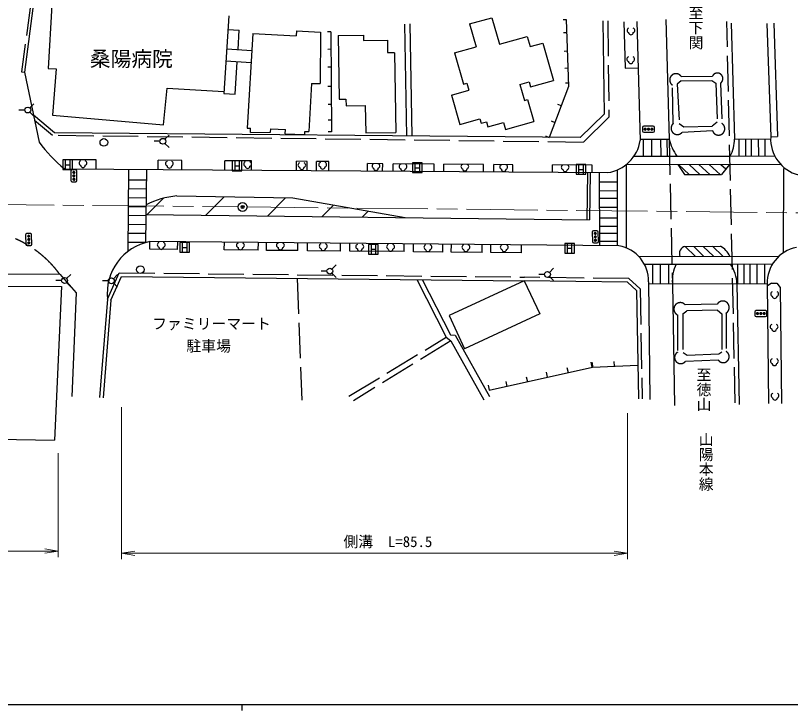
# Model space of a CAD drawing. Units: millimetres, scale not verified. Extents: x 40000 to 680000, y 20000 to 380000.
# Drawn here: x 129871 to 260480, y 204000 to 321103 of the extents above; entities that cross this region are included whole.
import ezdxf
from ezdxf.enums import TextEntityAlignment as Align

# ---------------------------------------------------------------- set-up
doc = ezdxf.new("R2010")
doc.units = ezdxf.units.MM
doc.header["$LTSCALE"] = 1000
doc.header["$PDMODE"] = 32
doc.header["$PDSIZE"] = 500
doc.linetypes.add('CHAIN', pattern=[18.5, 12, -1.5, 3.5, -1.5])
doc.linetypes.add('DASHED', pattern=[7.5, 6, -1.5])
for name, color, linetype, lineweight in [('M-BGD', 7, 'Continuous', 25), ('M-BGD-EXST', 7, 'Continuous', 25), ('M-BMK', 2, 'CHAIN', 13), ('M-BMK-SRVR', 3, 'Continuous', 25), ('M-STR-HTXT', 7, 'Continuous', 13), ('M-STR-STRC', 7, 'Continuous', 25), ('M-TTL-BAND', 7, 'Continuous', 25)]:
    doc.layers.add(name, color=color, linetype=linetype, lineweight=lineweight)
doc.layers.add('M-BMK-HTXT', color=7, linetype='Continuous')
doc.layers.add('M-OTRS', color=6, linetype='Continuous')
doc.styles.add('@ＭＳ ゴシック', font='')
doc.styles.add('ＭＳ ゴシック', font='')
doc.styles.get('@ＭＳ ゴシック').set_extended_font_data('@MS Gothic')
doc.styles.get('ＭＳ ゴシック').set_extended_font_data('MS Gothic')

# ---------------------------------------------------------------- blocks, each defined once
blk = doc.blocks.new('open_arrow')
at = {"color": 0, "linetype": 'Continuous', "lineweight": -2}
blk.add_lwpolyline([(7.5, 1.25), (0, 0), (7.5, -1.25)], dxfattribs=at)

msp = doc.modelspace()

# ---------------------------------------------------------------- hatches: boundary and pattern name
at = {"layer": 'M-BGD-EXST'}
for points in [[(236131, 301940, 1), (235831, 301940, 1)], [(236705, 301940, 1), (236406, 301940, 1)], [(237280, 301940, 1), (236980, 301940, 1)], [(139706, 294513, 1), (139702, 294813, 1)], [(139713, 293939, 1), (139709, 294239, 1)], [(139720, 293365, 1), (139716, 293664, 1)], [(132093, 283783, 1), (132084, 284082, 1)], [(132111, 283209, 1), (132102, 283508, 1)], [(227578, 284235, 1), (227571, 284535, 1)], [(227590, 283661, 1), (227584, 283961, 1)], [(132129, 282635, 1), (132120, 282934, 1)], [(227603, 283087, 1), (227596, 283387, 1)], [(255051, 270871, 1), (254752, 270871, 1)], [(255626, 270871, 1), (255326, 270871, 1)], [(256200, 270871, 1), (255900, 270871, 1)]]:
    msp.add_hatch(color=256, dxfattribs=at).paths.add_polyline_path(points)

# ---------------------------------------------------------------- linework, layer by layer
at = {"layer": 'M-BGD', "linetype": 'DASHED'}
for p, q in [((132499, 323693), (130889, 311592)), ((229673, 320223), (229881, 303951)), ((251178, 255823), (249760, 320098)), ((242071, 310806), (247326, 310890)), ((242050, 310076), (241401, 309538)), ((242050, 310076), (247208, 310143)), ((247208, 310143), (247885, 309677)), ((247885, 309677), (248119, 303107)), ((248697, 309714), (248918, 302919)), ((240716, 302907), (240565, 309379)), ((241401, 309538), (241730, 302890)), ((136117, 300880), (133069, 303424)), ((229881, 303951), (225557, 299723)), ((248119, 303107), (247305, 302432)), ((241730, 302890), (242487, 302370)), ((242225, 301448), (247321, 301719)), ((242487, 302370), (247305, 302432)), ((225557, 299723), (136117, 300880)), ((240007, 300262), (240578, 275885)), ((145375, 273298), (147365, 277756)), ((147365, 277756), (215624, 277022)), ((233221, 276762), (215624, 277022)), ((177327, 276834), (178101, 256286)), ((233221, 276762), (235144, 275058)), ((235144, 275058), (235476, 256515)), ((248141, 272467), (242727, 272352)), ((241451, 270644), (241447, 264363)), ((242358, 270828), (242354, 264363)), ((242358, 270828), (242989, 271317)), ((248205, 271428), (242989, 271317)), ((248205, 271428), (248889, 270828)), ((248889, 270828), (248885, 264460)), ((249625, 270968), (249621, 264503)), ((186071, 256946), (202456, 266911)), ((203217, 266301), (186829, 256187)), ((242399, 264347), (243039, 263871)), ((243039, 263871), (248412, 264087)), ((248412, 264087), (248885, 264460)), ((242800, 262864), (248292, 263084))]:
    msp.add_line(p, q, dxfattribs=at)
at = {"layer": 'M-BGD'}
for p, q in [((132971, 323630), (131361, 311529)), ((136005, 322856), (135362, 312169)), ((165829, 321068), (164987, 307979)), ((206403, 319678), (210156, 320735)), ((210156, 320735), (211416, 316261)), ((222160, 320436), (222659, 320453)), ((222659, 320453), (223065, 309133)), ((228854, 320212), (229056, 304464)), ((232402, 320053), (232631, 312209)), ((234563, 320116), (235148, 300058)), ((239491, 320429), (240007, 300262)), ((165680, 318760), (167586, 318638)), ((195436, 319664), (195749, 300789)), ((196340, 319679), (196653, 300781)), ((206403, 319678), (207491, 315817)), ((250469, 319802), (251057, 300286)), ((256485, 319779), (257144, 300658)), ((257658, 319819), (258316, 300698)), ((167377, 315382), (167586, 318638)), ((169883, 318098), (168933, 302126)), ((169883, 318098), (177153, 317695)), ((177203, 318540), (177153, 317695)), ((177203, 318540), (181246, 318316)), ((181246, 318316), (181207, 309644)), ((183017, 318347), (182463, 318343)), ((183017, 318347), (183128, 301486)), ((184246, 317755), (188525, 317816)), ((184246, 317755), (184400, 307001)), ((188525, 317816), (188539, 316865)), ((211416, 316261), (216129, 317589)), ((216129, 317589), (216616, 315861)), ((222239, 318236), (222738, 318254)), ((188539, 316865), (192538, 316922)), ((192538, 316922), (192567, 314854)), ((216616, 315861), (218760, 316465)), ((218760, 316465), (220537, 310159)), ((165471, 315505), (169713, 315232)), ((183036, 315405), (182482, 315401)), ((192567, 314854), (193749, 314871)), ((193750, 314812), (193942, 301398)), ((203872, 314798), (207491, 315817)), ((203872, 314798), (205349, 309556)), ((222350, 315117), (222850, 315135)), ((135362, 312169), (136736, 312116)), ((165338, 313444), (169590, 313171)), ((166893, 307856), (167245, 313322)), ((183056, 312382), (182502, 312378)), ((222453, 312244), (222953, 312262)), ((232631, 312209), (234792, 312272)), ((130889, 311592), (131361, 311529)), ((131361, 311529), (133840, 299767)), ((136736, 312116), (136083, 304331)), ((179769, 309618), (179290, 301556)), ((179769, 309618), (181207, 309644)), ((205349, 309556), (205929, 309719)), ((205929, 309719), (206271, 308504)), ((214865, 309492), (216434, 309934)), ((216434, 309934), (216677, 309071)), ((216677, 309071), (220537, 310159)), ((222542, 309764), (223042, 309782)), ((154799, 302699), (155411, 308867)), ((155411, 308867), (165009, 308317)), ((183077, 309157), (182523, 309153)), ((203353, 307682), (206271, 308504)), ((214865, 309492), (215626, 306793)), ((223065, 309133), (219798, 300569)), ((164987, 307979), (166893, 307856)), ((184400, 307001), (185568, 307017)), ((185568, 307017), (185585, 305864)), ((203353, 307682), (204751, 302722)), ((215626, 306793), (216152, 306941)), ((216152, 306941), (217202, 303216)), ((183097, 306085), (182544, 306081)), ((185585, 305864), (188823, 305911)), ((188823, 305911), (188889, 301326)), ((221221, 306151), (221838, 305915)), ((136083, 304331), (154799, 302699)), ((229056, 304464), (225023, 300521)), ((136435, 301332), (132886, 304295)), ((183114, 303483), (182561, 303479)), ((204751, 302722), (208129, 303674)), ((208129, 303674), (208333, 302947)), ((208333, 302947), (209222, 303198)), ((209222, 303198), (209464, 302338)), ((209464, 302338), (212104, 303082)), ((212104, 303082), (212444, 301875)), ((212444, 301875), (217202, 303216)), ((220145, 303331), (220762, 303095)), ((168933, 302126), (169503, 302092)), ((169483, 301408), (169503, 302092)), ((172861, 301435), (172877, 301988)), ((172877, 301988), (175347, 301916)), ((175325, 301144), (175347, 301916)), ((225023, 300521), (136435, 301332)), ((169483, 301408), (172861, 301435)), ((175325, 301144), (178623, 301049)), ((178626, 301049), (178641, 301575)), ((178641, 301575), (179290, 301556)), ((183128, 301486), (182574, 301482)), ((188889, 301326), (193942, 301398)), ((219181, 300805), (219798, 300569)), ((257144, 300658), (258316, 300698)), ((139474, 295281), (139485, 296807)), ((143480, 296778), (139485, 296807)), ((143469, 295253), (143480, 296778)), ((153909, 295178), (153920, 296703)), ((157915, 296674), (153920, 296703)), ((157904, 295149), (157915, 296674)), ((165131, 295097), (165142, 296622)), ((169647, 296590), (165142, 296622)), ((169636, 295065), (169647, 296590)), ((177240, 295010), (177251, 296535)), ((179044, 296522), (177251, 296535)), ((179033, 294997), (179044, 296522)), ((180600, 294986), (180611, 296511)), ((182667, 296496), (180611, 296511)), ((182656, 294971), (182667, 296496)), ((241332, 297405), (250326, 297424)), ((138120, 295291), (229667, 294634)), ((189168, 294924), (189176, 296141)), ((191753, 296122), (189176, 296141)), ((191744, 294906), (191753, 296122)), ((193512, 294893), (193521, 296109)), ((200428, 296060), (193521, 296109)), ((200419, 294844), (200428, 296060)), ((202046, 294832), (202055, 296048)), ((208732, 296000), (202055, 296048)), ((208723, 294784), (208732, 296000)), ((210456, 294772), (210465, 295988)), ((213679, 295965), (210465, 295988)), ((213671, 294748), (213679, 295965)), ((220358, 294700), (220367, 295917)), ((227050, 295869), (220367, 295917)), ((227042, 294652), (227050, 295869)), ((152524, 281717), (152536, 283022)), ((231572, 282276), (152536, 283022)), ((157195, 281673), (157207, 282978)), ((165058, 281599), (165071, 282904)), ((170788, 281545), (170800, 282850)), ((172175, 281532), (172188, 282836)), ((177442, 281482), (177454, 282787)), ((179069, 281467), (179081, 282771)), ((184650, 281414), (184662, 282719)), ((186217, 281399), (186230, 282704)), ((195354, 281313), (195366, 282618)), ((196918, 281298), (196930, 282603)), ((201873, 281252), (201885, 282556)), ((203320, 281238), (203333, 282542)), ((208502, 281189), (208514, 282494)), ((209971, 281175), (209984, 282480)), ((215150, 281126), (215162, 282431)), ((157195, 281673), (152524, 281717)), ((170788, 281545), (165058, 281599)), ((177442, 281482), (172175, 281532)), ((184650, 281414), (179069, 281467)), ((195354, 281313), (186217, 281399)), ((201873, 281252), (196918, 281298)), ((208502, 281189), (203320, 281238)), ((215150, 281126), (209971, 281175)), ((241224, 279208), (250378, 279228)), ((68148, 278079), (137335, 277494)), ((137335, 277494), (140080, 274394)), ((145965, 273147), (147752, 277152)), ((147752, 277152), (215617, 276422)), ((197524, 276617), (202456, 266911)), ((198418, 276607), (203163, 267270)), ((215617, 276422), (202964, 270540)), ((215617, 276422), (218211, 270842)), ((232990, 276165), (215617, 276422)), ((232990, 276165), (234549, 274784)), ((236566, 276248), (236763, 256386)), ((240578, 275885), (240922, 255384)), ((251461, 275891), (251802, 255567)), ((256567, 275835), (256765, 255730)), ((257288, 276029), (256570, 275525)), ((257288, 276029), (258186, 276000)), ((258186, 276000), (258749, 275285)), ((101119, 275578), (137597, 275448)), ((137597, 275448), (136461, 249566)), ((140080, 274394), (139378, 256889)), ((234549, 274784), (234876, 256504)), ((258749, 275285), (258941, 255752)), ((145375, 273298), (144048, 256745)), ((145965, 273147), (144646, 256698)), ((202964, 270540), (205558, 264960)), ((218211, 270842), (205558, 264960)), ((202456, 266911), (203217, 266301)), ((203163, 267270), (203984, 267214)), ((203984, 267214), (209769, 256914)), ((203217, 266301), (208796, 256367)), ((226814, 262670), (227004, 261823)), ((227063, 262614), (227099, 261844)), ((230703, 262784), (230739, 262014)), ((209716, 257949), (227099, 261844)), ((222801, 261771), (222991, 260923)), ((227099, 261844), (234774, 262203)), ((215946, 260235), (216136, 259387)), ((219299, 260986), (219489, 260139)), ((209526, 258796), (209716, 257949)), ((212492, 259461), (212682, 258613)), ((100310, 250230), (136461, 249566))]:
    msp.add_line(p, q, dxfattribs=at)
for centre in [(144759, 299710), (150925, 278290)]:
    msp.add_circle(centre, 645, dxfattribs=at)
at = {"layer": 'M-BGD', "linetype": 'DASHED'}
for centre, radius, start, end in [((241176, 310242), 1057, 32.2059, 234.72039), ((248160, 310474), 931, 305.26856, 153.49741), ((241402, 302107), 1054, 130.59187, 321.32494), ((248345, 302019), 1067, 196.34155, 57.52501), ((122487, 266623), 18402, 36.20956, 66.3426), ((249070, 271903), 1087, 300.68714, 148.73793), ((241910, 271632), 1089, 41.43459, 245.03808), ((241976, 263481), 1029, 120.94526, 323.1808), ((249143, 263619), 1005, 212.14841, 61.61803)]:
    msp.add_arc(centre, radius, start, end, dxfattribs=at)
at = {"layer": 'M-BGD'}
for centre, radius, start, end in [((263383, 300286), 6250, 176.59263, 255.48031), ((152409, 313239), 22941, 215.96199, 231.47545), ((228771, 301020), 6449, 277.9885, 351.42216), ((249551, 302951), 9916, 195.73502, 214.01269), ((245075, 300291), 5983, 331.36595, 359.95339), ((154227, 274277), 8907, 100.94583, 186.31453), ((262626, 276065), 6064, 101.04501, 182.16706), ((246889, 276382), 6331, 153.48481, 184.50119), ((244646, 275524), 6824, 3.08346, 32.87753)]:
    msp.add_arc(centre, radius, start, end, dxfattribs=at)
at = {"layer": 'M-BGD-EXST'}
for p, q in [((132284, 305522), (132982, 306219)), ((131442, 305173), (130456, 305173)), ((132284, 304824), (132982, 304127)), ((235557, 302239), (235557, 301640)), ((237355, 302439), (235757, 302439)), ((237554, 301640), (237554, 302239)), ((155060, 300258), (155757, 300955)), ((235757, 301440), (237355, 301440)), ((154218, 299909), (153231, 299909)), ((155060, 299560), (155757, 298863)), ((137855, 296779), (137855, 295142)), ((139492, 296779), (137855, 296779)), ((138264, 296698), (138264, 295224)), ((139083, 295224), (139083, 296698)), ((139492, 295142), (139492, 296779)), ((166400, 296592), (166400, 294955)), ((168038, 296592), (166400, 296592)), ((166810, 296510), (166810, 295037)), ((167628, 295037), (167628, 296510)), ((168038, 294955), (168038, 296592)), ((138264, 295961), (139083, 295961)), ((166810, 295774), (167628, 295774)), ((196778, 296276), (196778, 294639)), ((198415, 296276), (196778, 296276)), ((197187, 296194), (197187, 294721)), ((197187, 295458), (198006, 295458)), ((198006, 294721), (198006, 296194)), ((198415, 294639), (198415, 296276)), ((224347, 295978), (224347, 294341)), ((225984, 295978), (224347, 295978)), ((224756, 295897), (224756, 294423)), ((225575, 294423), (225575, 295897)), ((225984, 294341), (225984, 295978)), ((137855, 295142), (139492, 295142)), ((139202, 294882), (139221, 293284)), ((139999, 295091), (139399, 295084)), ((140220, 293296), (140201, 294894)), ((166400, 294955), (168038, 294955)), ((196778, 294639), (198415, 294639)), ((224347, 294341), (225984, 294341)), ((224756, 295160), (225575, 295160)), ((139423, 293086), (140023, 293094)), ((227864, 284816), (227265, 284803)), ((131583, 284142), (131632, 282544)), ((132375, 284366), (131776, 284347)), ((132631, 282575), (132581, 284173)), ((227070, 284599), (227105, 283001)), ((228104, 283023), (228069, 284621)), ((131838, 282351), (132437, 282369)), ((157572, 282853), (157572, 281216)), ((159209, 282853), (157572, 282853)), ((157981, 282771), (157981, 281298)), ((158800, 281298), (158800, 282771)), ((159209, 281216), (159209, 282853)), ((189381, 282537), (189381, 280900)), ((191018, 282537), (189381, 282537)), ((189791, 282455), (189791, 280982)), ((190609, 280982), (190609, 282455)), ((191018, 280900), (191018, 282537)), ((222426, 282693), (222426, 281056)), ((224063, 282693), (222426, 282693)), ((222835, 282611), (222835, 281137)), ((223654, 281137), (223654, 282611)), ((224063, 281056), (224063, 282693)), ((227309, 282806), (227908, 282819)), ((157572, 281216), (159209, 281216)), ((157981, 282035), (158800, 282035)), ((189381, 280900), (191018, 280900)), ((189791, 281718), (190609, 281718)), ((222426, 281056), (224063, 281056)), ((222835, 281874), (223654, 281874)), ((183195, 278379), (183893, 279076)), ((219869, 277824), (220567, 278521)), ((138490, 276788), (139188, 277485)), ((146373, 276751), (147071, 277448)), ((182353, 278030), (181367, 278030)), ((183195, 277681), (183893, 276984)), ((219027, 277475), (218041, 277475)), ((219869, 277126), (220567, 276429)), ((137648, 276439), (136662, 276439)), ((138490, 276090), (139188, 275393)), ((145531, 276402), (144545, 276402)), ((146373, 276053), (147071, 275356)), ((254477, 271170), (254477, 270571)), ((256275, 271370), (254677, 271370)), ((254677, 270371), (256275, 270371)), ((256475, 270571), (256475, 271170))]:
    msp.add_line(p, q, dxfattribs=at)
for points in [[(236131, 301940, 1), (235831, 301940, 1)], [(236705, 301940, 1), (236406, 301940, 1)], [(237280, 301940, 1), (236980, 301940, 1)], [(139706, 294513, 1), (139702, 294813, 1)], [(139713, 293939, 1), (139709, 294239, 1)], [(139720, 293365, 1), (139716, 293664, 1)], [(132093, 283783, 1), (132084, 284082, 1)], [(132111, 283209, 1), (132102, 283508, 1)], [(227578, 284235, 1), (227571, 284535, 1)], [(227590, 283661, 1), (227584, 283961, 1)], [(132129, 282635, 1), (132120, 282934, 1)], [(227603, 283087, 1), (227596, 283387, 1)], [(255051, 270871, 1), (254752, 270871, 1)], [(255626, 270871, 1), (255326, 270871, 1)], [(256200, 270871, 1), (255900, 270871, 1)]]:
    msp.add_lwpolyline(points, format="xyb", close=True, dxfattribs=at)
for centre, radius in [((131936, 305173), 493), ((235981, 301940), 150), ((236556, 301940), 150), ((237130, 301940), 150), ((154711, 299909), 493), ((139704, 294663), 150), ((139711, 294089), 150), ((139718, 293514), 150), ((132089, 283932), 150), ((132107, 283358), 150), ((227574, 284385), 150), ((227587, 283811), 150), ((132125, 282784), 150), ((227600, 283237), 150), ((182846, 278030), 493), ((138142, 276439), 493), ((146024, 276402), 493), ((219521, 277475), 493), ((254902, 270871), 150), ((255476, 270871), 150), ((256050, 270871), 150)]:
    msp.add_circle(centre, radius, dxfattribs=at)
for centre, radius, start, end in [((233331, 318593), 395, 109.56481, 250.43519), ((233854, 318593), 395, 289.56481, 70.43519), ((233592, 318243), 395, 183.27315, 356.72685), ((233294, 313742), 395, 109.56481, 250.43519), ((233817, 313742), 395, 289.56481, 70.43519), ((233556, 313393), 395, 183.27315, 356.72685), ((235757, 302239), 200, 90, 180), ((237355, 302239), 200, 0, 90), ((235757, 301640), 200, 180, 270), ((237355, 301640), 200, 270, 0), ((140976, 296231), 395, 109.56481, 250.43519), ((141500, 296231), 395, 289.56481, 70.43519), ((155549, 296148), 395, 109.56481, 250.43519), ((156073, 296148), 395, 289.56481, 70.43519), ((141238, 295881), 395, 183.27315, 356.72685), ((155811, 295798), 395, 183.27315, 356.72685), ((168731, 296074), 395, 109.56481, 250.43519), ((168993, 295724), 395, 183.27315, 356.72685), ((169254, 296074), 395, 289.56481, 70.43519), ((177867, 295903), 395, 109.56481, 250.43519), ((178128, 295554), 395, 183.27315, 356.72685), ((178390, 295903), 395, 289.56481, 70.43519), ((181383, 295971), 395, 109.56481, 250.43519), ((181645, 295621), 395, 183.27315, 356.72685), ((181907, 295971), 395, 289.56481, 70.43519), ((190353, 295749), 395, 109.56481, 250.43519), ((190615, 295399), 395, 183.27315, 356.72685), ((190877, 295749), 395, 289.56481, 70.43519), ((194920, 295661), 395, 109.56481, 250.43519), ((195182, 295311), 395, 183.27315, 356.72685), ((195444, 295661), 395, 289.56481, 70.43519), ((205336, 295650), 395, 109.56481, 250.43519), ((205598, 295300), 395, 183.27315, 356.72685), ((205860, 295650), 395, 289.56481, 70.43519), ((211894, 295581), 395, 109.56481, 250.43519), ((212156, 295231), 395, 183.27315, 356.72685), ((212418, 295581), 395, 289.56481, 70.43519), ((222237, 295542), 395, 109.56481, 250.43519), ((222761, 295542), 395, 289.56481, 70.43519), ((139402, 294884), 200, 90.69218, 180.69218), ((140001, 294891), 200, 0.69218, 90.69218), ((222499, 295192), 395, 183.27315, 356.72685), ((139421, 293286), 200, 180.69218, 270.69218), ((140020, 293293), 200, 270.69218, 0.69218), ((227270, 284603), 200, 91.26385, 181.26385), ((227869, 284617), 200, 1.26385, 91.26385), ((131782, 284148), 200, 91.78439, 181.78439), ((132381, 284166), 200, 1.78439, 91.78439), ((131832, 282550), 200, 181.78439, 271.78439), ((132431, 282569), 200, 271.78439, 1.78439), ((154165, 282460), 401, 109.56481, 250.43519), ((154697, 282460), 401, 289.56481, 70.43519), ((167507, 282388), 401, 109.56481, 250.43519), ((168039, 282388), 401, 289.56481, 70.43519), ((174250, 282388), 401, 109.56481, 250.43519), ((174782, 282388), 401, 289.56481, 70.43519), ((181459, 282244), 401, 109.56481, 250.43519), ((181991, 282244), 401, 289.56481, 70.43519), ((187614, 282158), 401, 109.56481, 250.43519), ((188146, 282158), 401, 289.56481, 70.43519), ((192819, 282136), 401, 109.56481, 250.43519), ((193351, 282136), 401, 289.56481, 70.43519), ((199104, 282072), 401, 109.56481, 250.43519), ((199636, 282072), 401, 289.56481, 70.43519), ((205519, 282072), 401, 109.56481, 250.43519), ((206051, 282072), 401, 289.56481, 70.43519), ((211976, 282072), 401, 109.56481, 250.43519), ((212508, 282072), 401, 289.56481, 70.43519), ((227305, 283006), 200, 181.26385, 271.26385), ((227904, 283019), 200, 271.26385, 1.26385), ((154431, 282104), 401, 183.27315, 356.72685), ((167773, 282033), 401, 183.27315, 356.72685), ((174516, 282033), 401, 183.27315, 356.72685), ((181725, 281889), 401, 183.27315, 356.72685), ((187880, 281803), 401, 183.27315, 356.72685), ((193085, 281781), 401, 183.27315, 356.72685), ((199370, 281716), 401, 183.27315, 356.72685), ((205785, 281716), 401, 183.27315, 356.72685), ((212242, 281716), 401, 183.27315, 356.72685), ((257544, 274176), 401, 109.56481, 250.43519), ((258076, 274176), 401, 289.56481, 70.43519), ((257810, 273820), 401, 183.27315, 356.72685), ((254677, 271170), 200, 90, 180), ((254677, 270571), 200, 180, 270), ((256275, 271170), 200, 0, 90), ((256275, 270571), 200, 270, 0), ((257451, 268659), 401, 109.56481, 250.43519), ((257717, 268303), 401, 183.27315, 356.72685), ((257983, 268659), 401, 289.56481, 70.43519), ((257513, 262861), 401, 109.56481, 250.43519), ((258045, 262861), 401, 289.56481, 70.43519), ((257779, 262506), 401, 183.27315, 356.72685), ((257607, 257063), 401, 109.56481, 250.43519), ((258139, 257063), 401, 289.56481, 70.43519), ((257873, 256708), 401, 183.27315, 356.72685)]:
    msp.add_arc(centre, radius, start, end, dxfattribs=at)
at = {"layer": 'M-BMK'}
for p, q in [((68864, 289836), (167387, 288852)), ((168887, 288837), (267360, 287802))]:
    msp.add_line(p, q, dxfattribs=at)
at = {"layer": 'M-BMK-SRVR'}
msp.add_circle((168137, 288845), 750, dxfattribs=at)
at = {"layer": 'M-OTRS'}
msp.add_point((168137, 288845), dxfattribs=at)
at = {"layer": 'M-STR-HTXT'}
for p, q in [((147752, 255097), (147752, 229487)), ((232990, 254111), (232990, 229487)), ((137056, 247340), (137056, 229857)), ((68148, 230857), (137056, 230857)), ((147752, 230487), (232990, 230487))]:
    msp.add_line(p, q, dxfattribs=at)
at = {"layer": 'M-STR-STRC'}
for p, q in [((235142, 300252), (240007, 300262)), ((235706, 297392), (235700, 300253)), ((237134, 297395), (237127, 300256)), ((238658, 297399), (238651, 300259)), ((239728, 297401), (239722, 300262)), ((251057, 300286), (257133, 300299)), ((251825, 297427), (251818, 300288)), ((252974, 297430), (252968, 300290)), ((253918, 297432), (253912, 300292)), ((255119, 297435), (255112, 300295)), ((256200, 297437), (256194, 300297)), ((234100, 297389), (241332, 297405)), ((250326, 297424), (257819, 297440)), ((148925, 295222), (148786, 281328)), ((151924, 295192), (151801, 282847)), ((232784, 295972), (258808, 296029)), ((232784, 295972), (232801, 281932)), ((241505, 295991), (242617, 294322)), ((241608, 295991), (243410, 294324)), ((243404, 295995), (245206, 294328)), ((245056, 295999), (246858, 294331)), ((246801, 296003), (248603, 294335)), ((248765, 296007), (249579, 295253)), ((250182, 296010), (248848, 294336)), ((259323, 295327), (259270, 281115)), ((226255, 294658), (226173, 286679)), ((226705, 294655), (226623, 286674)), ((228261, 294644), (228276, 282307)), ((231268, 295074), (231283, 282279)), ((242617, 294322), (248848, 294336)), ((151906, 293347), (148906, 293377)), ((228263, 293076), (231270, 293080)), ((151891, 291847), (148891, 291877)), ((228265, 291588), (231272, 291591)), ((151876, 290347), (148876, 290377)), ((152068, 287558), (154805, 290314)), ((157054, 290706), (176624, 290359)), ((161942, 287441), (165044, 290564)), ((172338, 287317), (175379, 290381)), ((176624, 290359), (195517, 287043)), ((228266, 290326), (231273, 290329)), ((151861, 288847), (148861, 288877)), ((181541, 287208), (183475, 289156)), ((228268, 288784), (231275, 288787)), ((151846, 287347), (148846, 287377)), ((151848, 287560), (226623, 286674)), ((188286, 287128), (189287, 288136)), ((228270, 286996), (231277, 287000)), ((151831, 285847), (148831, 285877)), ((228272, 285611), (231279, 285615)), ((151816, 284347), (148816, 284377)), ((228273, 284403), (231280, 284406)), ((151801, 282847), (148801, 282877)), ((228275, 283088), (231282, 283092)), ((242667, 282202), (248676, 282215)), ((242727, 282202), (244449, 280520)), ((244178, 282205), (245900, 280523)), ((245758, 282209), (247480, 280526)), ((247353, 282212), (249075, 280530)), ((234917, 280499), (258546, 280551)), ((235859, 279197), (241224, 279208)), ((237236, 279200), (237243, 275878)), ((238524, 279202), (238532, 275881)), ((239912, 279206), (239919, 275884)), ((250378, 279228), (257462, 279244)), ((251540, 279231), (251547, 275909)), ((252635, 279233), (252643, 275911)), ((253621, 279235), (253629, 275914)), ((254792, 279238), (254799, 275916)), ((256101, 279241), (256108, 275919)), ((236570, 275876), (256564, 275920))]:
    msp.add_line(p, q, dxfattribs=at)
for centre, radius, start, end in [((158429, 276173), 14598, 95.40319, 116.7223), ((230581, 276372), 5986, 358.81503, 80.4674), ((243051, 280958), 1302, 107.13004, 199.94302), ((247129, 279202), 3387, 23.13225, 62.83343)]:
    msp.add_arc(centre, radius, start, end, dxfattribs=at)
at = {"layer": 'M-TTL-BAND'}
for p, q in [((40000, 205000), (579000, 205000)), ((168000, 205000), (168000, 204000))]:
    msp.add_line(p, q, dxfattribs=at)

# ---------------------------------------------------------------- block references
at = {"layer": 'M-STR-HTXT', "xscale": 300, "yscale": 300, "rotation": 180}
for p in [(137056, 230857), (232990, 230487)]:
    msp.add_blockref('open_arrow', p, dxfattribs=at)
at = {"layer": 'M-STR-HTXT', "xscale": 300, "yscale": 300}
msp.add_blockref('open_arrow', (147752, 230487), dxfattribs=at)

# ---------------------------------------------------------------- texts
at = {"layer": 'M-BMK-HTXT', "style": '@ＭＳ ゴシック'}
for s, p in [('至下関', (244522, 319050)), ('至徳山', (245869, 258090)), ('山陽本線', (246237, 245909))]:
    msp.add_text(s, height=1833, rotation=270, dxfattribs=at).set_placement(p, align=Align.MIDDLE_CENTER)
at = {"layer": 'M-BMK-HTXT', "style": 'ＭＳ ゴシック'}
msp.add_text('桑陽病院', height=2566, dxfattribs=at).set_placement((149399, 313793), align=Align.MIDDLE_CENTER)
for s, p in [('ファミリーマート', (152898, 270087)), ('駐車場', (158674, 266329))]:
    msp.add_text(s, height=1833, dxfattribs=at).set_placement(p, align=Align.TOP_LEFT)
at = {"layer": 'M-STR-HTXT', "style": 'ＭＳ ゴシック'}
msp.add_text('側溝\u3000L=85.5', height=1833, dxfattribs=at).set_placement((192625, 230987), align=Align.BOTTOM_CENTER)

doc.saveas('drawing.dxf')
